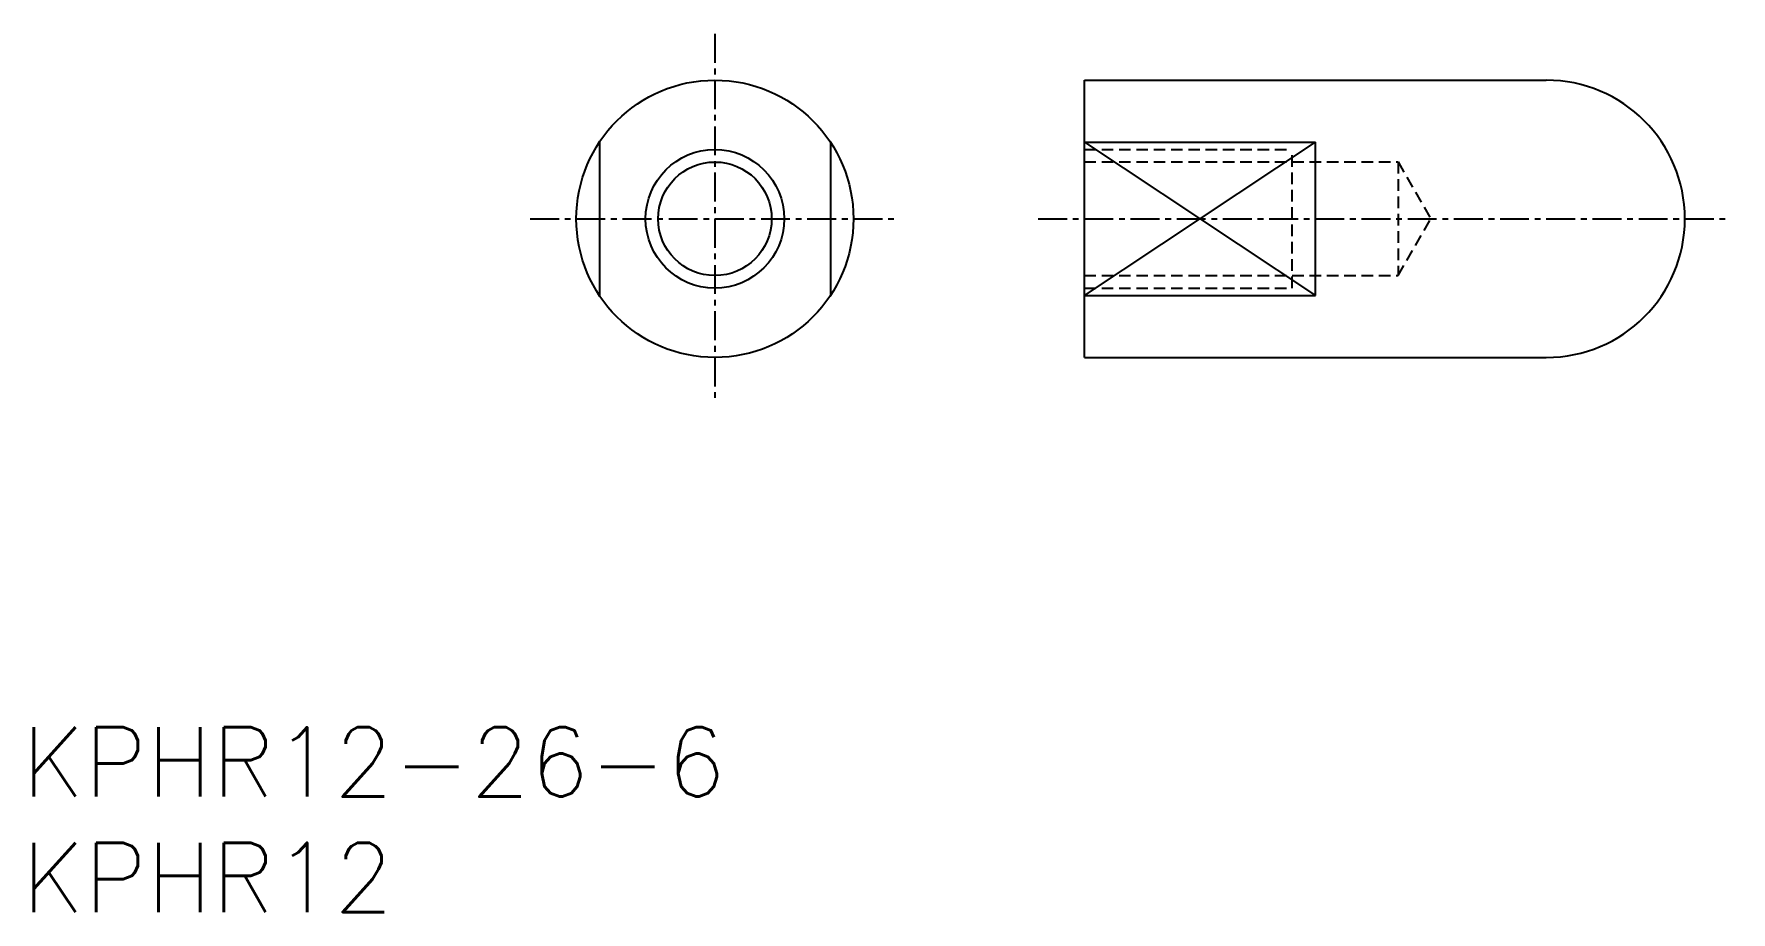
# Model space of a CAD drawing. Extents: x 0.5 to 74, y 0 to 38.
import ezdxf

# ---------------------------------------------------------------- set-up
doc = ezdxf.new("R2010")
doc.units = 0
doc.linetypes.add('CENTER', pattern=[2, 1.25, -0.25, 0.25, -0.25])
doc.linetypes.add('DASHED', pattern=[0.75, 0.5, -0.25])
doc.layers.get('0').update_dxf_attribs({"linetype": 'CONTINUOUS'})
doc.layers.add('CENTER', color=1, linetype='CENTER')
doc.styles.get("Standard").update_dxf_attribs({"font": 'txt.shx'})

# ---------------------------------------------------------------- blocks, each defined once
blk = doc.blocks.new('*U8')
at = {"color": 7, "linetype": 'CONTINUOUS'}
blk.add_text('KPHR12', height=3, dxfattribs=at).set_placement((0, 0))
blk = doc.blocks.new('*U9')
at = {"color": 7, "linetype": 'CONTINUOUS'}
blk.add_text('KPHR12-26-6', height=3, dxfattribs=at).set_placement((0, 5))

msp = doc.modelspace()

# ---------------------------------------------------------------- linework, layer by layer
at = {"color": 7, "linetype": 'CONTINUOUS'}
for p, q in [((46, 24), (46, 36)), ((46, 36), (66, 36)), ((25, 33.317), (25, 26.683)), ((35, 33.317), (35, 26.683)), ((46, 33.317), (56, 33.317)), ((46, 33.317), (56, 26.683)), ((46, 26.683), (56, 33.317)), ((56, 26.683), (56, 33.317)), ((46, 26.683), (56, 26.683)), ((46, 24), (66, 24))]:
    msp.add_line(p, q, dxfattribs=at)
at = {"color": 3, "linetype": 'DASHED'}
for p, q in [((46, 33), (55, 33)), ((46, 32.459), (59.581, 32.459)), ((55, 27), (55, 33)), ((59.581, 32.459), (61, 30)), ((59.581, 32.459), (59.581, 27.541)), ((59.581, 27.541), (61, 30)), ((46, 27.541), (59.581, 27.541)), ((46, 27), (55, 27))]:
    msp.add_line(p, q, dxfattribs=at)
at = {"color": 7, "linetype": 'CONTINUOUS'}
for radius in [6, 2.458]:
    msp.add_circle((30, 30), radius, dxfattribs=at)
at = {"color": 3, "linetype": 'CONTINUOUS'}
msp.add_circle((30, 30), 3, dxfattribs=at)
at = {"color": 7, "linetype": 'CONTINUOUS'}
msp.add_arc((66, 30), 6, 270, 90, dxfattribs=at)
at = {"layer": 'CENTER', "color": 1, "linetype": 'CENTER'}
for p, q in [((30, 38), (30, 22)), ((22, 30), (38, 30)), ((44, 30), (74, 30))]:
    msp.add_line(p, q, dxfattribs=at)

# ---------------------------------------------------------------- block references
at = {"color": 7, "linetype": 'CONTINUOUS'}
for name in ['*U9', '*U8']:
    msp.add_blockref(name, (0, 0), dxfattribs=at)

doc.saveas('drawing.dxf')
